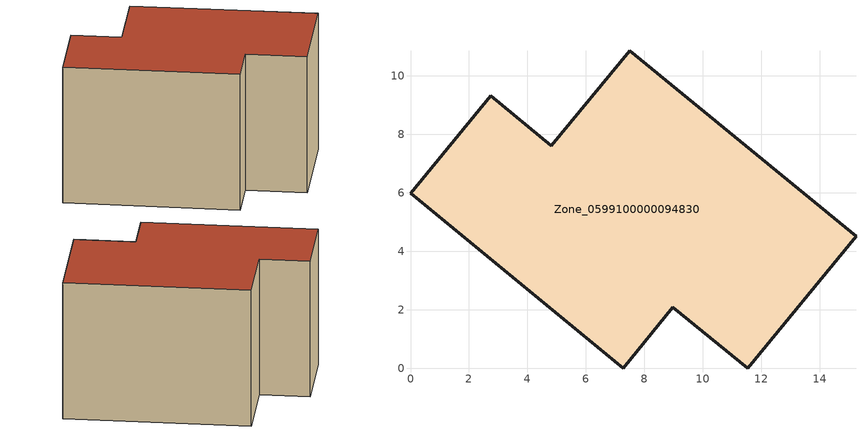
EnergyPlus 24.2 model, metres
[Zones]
Zone_0599100000094830
 floor ground (C_G): 7.27,0.01 0,5.99 2.74,9.32 4.82,7.61 7.49,10.86 15.24,4.52 11.53,0 8.98,2.09 z0
 wall outside (C_F): 4.82,7.61 2.74,9.32 0,5.99 7.27,0.01 8.98,2.09 11.53,0 15.24,4.52 7.49,10.86 4.82,7.61 z0:7.8
 roof outside (C_R): 15.24,4.52 7.49,10.86 4.82,7.61 2.74,9.32 0,5.99 7.27,0.01 8.98,2.09 11.53,0 z7.8
[BUILDING]
Pand.0599100000094830: North Axis=0; Terrain=City; Loads Convergence Tolerance Value=0.04; Temperature Convergence Tolerance Value=0.4; Solar Distribution=FullExterior; Maximum Number of Warmup Days=25; Minimum Number of Warmup Days=1
[Site:Location]
Rotterdam.The.Hague.AP_ZH_NLD Design_Conditions: Latitude=51.96; Longitude=4.45; Time Zone=1; Elevation=-4.5
[SITE:GROUNDTEMPERATURE:BUILDINGSURFACE]
18, 18, 18, 18, 18, 18, 18, 18, 18, 18, 18, 18
[MATERIAL] Thermal Absorptance=0.9; Solar Absorptance=0.7; Visible Absorptance=0.7
Name | Roughness | Thickness | Conductivity | Density | Specific Heat
G.TI.1992-2005 | MediumSmooth | 0.15 | 0.06 | 540 | 1210
F.TI.1992-2005 | Rough | 0.3 | 0.12 | 1920 | 840
R.TI.1992-2005 | MediumRough | 0.2 | 0.08 | 1500 | 1000
[CONSTRUCTION]
C_G: G.TI.1992-2005
C_F: F.TI.1992-2005
C_R: R.TI.1992-2005
[ZONE]
Zone_0599100000094830: Type=1; Multiplier=1; Ceiling Height=Autocalculate; Volume=Autocalculate; Floor Area=autocalculate; Part of Total Floor Area=Yes
[ZONEINFILTRATION:DESIGNFLOWRATE]
Infil_Zone_0599100000094830: Zone or ZoneList or Space or SpaceList=Zone_0599100000094830; Schedule=AlwaysOn; Design Flow Rate Calculation Method=Flow/Area; Flow Rate per Floor Area=0.0015; Constant Term Coefficient=1; Temperature Term Coefficient=0; Velocity Term Coefficient=0; Velocity Squared Term Coefficient=0
[HVACTEMPLATE:ZONE:IDEALLOADSAIRSYSTEM]
Zone_0599100000094830: Maximum Heating Supply Air Temperature=50; Minimum Cooling Supply Air Temperature=13; Maximum Heating Supply Air Humidity Ratio=0.0156; Minimum Cooling Supply Air Humidity Ratio=0.0077; Heating Limit=NoLimit; Cooling Limit=NoLimit; Dehumidification Control Type=ConstantSensibleHeatRatio; Cooling Sensible Heat Ratio=0.7; Dehumidification Setpoint=60; Humidification Control Type=None; Humidification Setpoint=30; Outdoor Air Method=None; Outdoor Air Flow Rate per Person=0.00944; Outdoor Air Flow Rate per Zone Floor Area=0; Outdoor Air Flow Rate per Zone=0; Demand Controlled Ventilation Type=None; Outdoor Air Economizer Type=NoEconomizer; Heat Recovery Type=None; Sensible Heat Recovery Effectiveness=0.7; Latent Heat Recovery Effectiveness=0.65
[ZONECONTROL:THERMOSTAT]
ThermostatControl_Zone_0599100000094830: Zone or ZoneList=Zone_0599100000094830; Control Type Schedule=DualSetpointControlType; Control 1=Thermostat_Zone_0599100000094830; Temperature Difference Between Cutout And Setpoint=0
[THERMOSTATSETPOINT:DUALSETPOINT]
Thermostat_Zone_0599100000094830: Heating Setpoint Temperature Schedule=HeatingSetpoint_Zone_0599100000094830; Cooling Setpoint Temperature Schedule=CoolingSetpoint_Zone_0599100000094830
[SCHEDULE:COMPACT]
HeatingSetpoint_Zone_0599100000094830: Through: 12/31, For: AllDays, Until: 24:00, 21
CoolingSetpoint_Zone_0599100000094830: Through: 12/31, For: AllDays, Until: 24:00, 24
DualSetpointControlType: Through: 12/31, For: AllDays, Until: 24:00, 4
AlwaysOn: Through: 12/31, For: AllDays, Until: 24:00, 1
